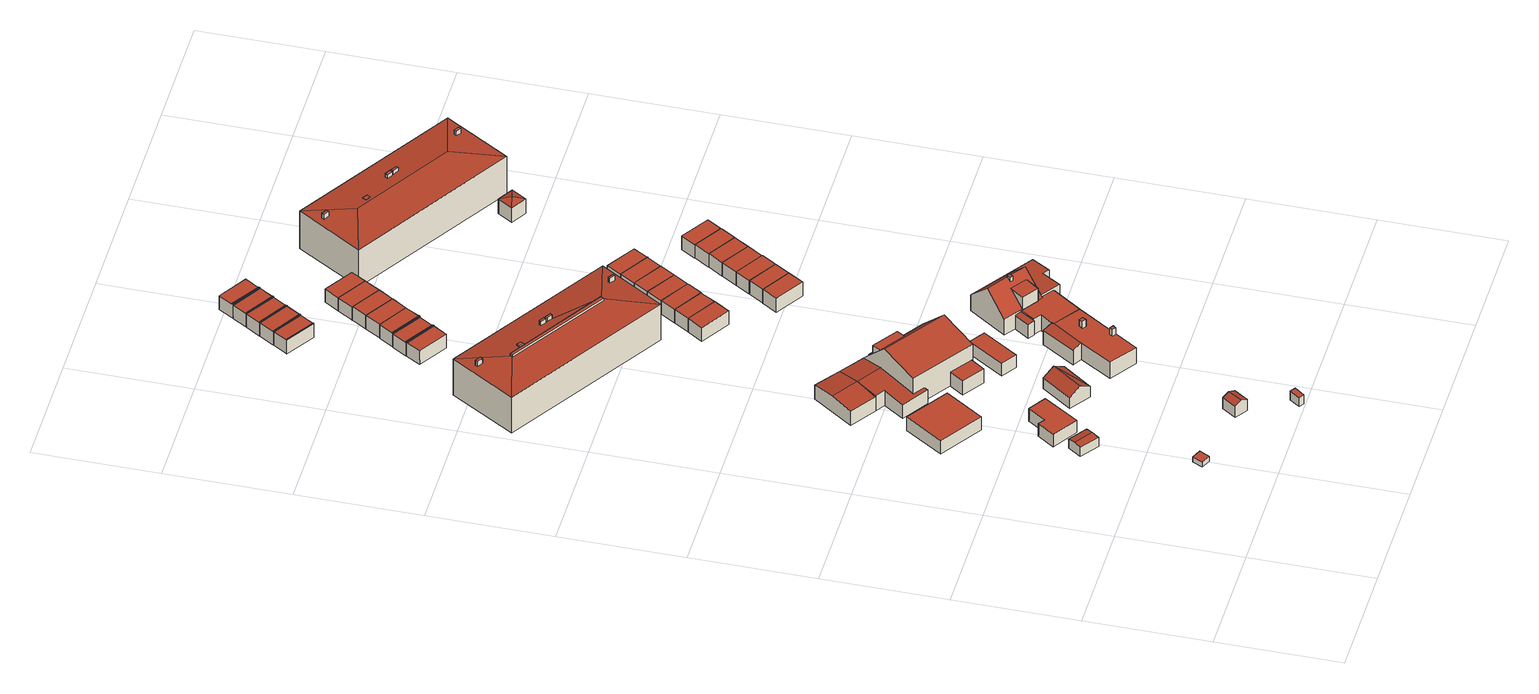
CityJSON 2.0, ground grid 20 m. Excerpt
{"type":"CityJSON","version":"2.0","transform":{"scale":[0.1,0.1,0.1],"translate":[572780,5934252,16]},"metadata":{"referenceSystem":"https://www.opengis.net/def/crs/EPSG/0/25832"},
"CityObjects":{
"building1":{"type":"Building","attributes":{"Grundfläche 2D":"3.061830","Grundhöhe NN":"17.062"},"geometry":[{"type":"Solid","lod":"3","boundaries":[[[[0,1,2,3]],[[4,5,3,2]],[[5,6,0,3]],[[6,7,1,0]],[[7,4,2,1]],[[7,6,5,4]]]],"semantics":{"surfaces":[{"type":"RoofSurface"},{"type":"WallSurface"},{"type":"GroundSurface"}],"values":[[0,1,1,1,1,2]]}}]},
"building2":{"type":"Building","attributes":{"Grundfläche 2D":"9.258958","Grundhöhe NN":"16.976"},"geometry":[{"type":"Solid","lod":"3","boundaries":[[[[8,9,10,11]],[[12,9,8,13]],[[11,10,14,15]],[[13,8,11,15,16]],[[12,13,16,17]],[[14,10,9,12,17]],[[16,15,14,17]]]],"semantics":{"surfaces":[{"type":"RoofSurface"},{"type":"WallSurface"},{"type":"GroundSurface"}],"values":[[0,0,1,1,1,1,2]]}}]},
"building3":{"type":"Building","attributes":{"Grundfläche 2D":"27.267024","Grundhöhe NN":"16.990"},"geometry":[{"type":"Solid","lod":"3","boundaries":[[[[18,19,20,21,22,23]],[[24,25,21,20]],[[25,26,22,21]],[[26,27,23,22]],[[27,28,18,23]],[[28,29,19,18]],[[29,24,20,19]],[[25,24,29,28,27,26]]]],"semantics":{"surfaces":[{"type":"RoofSurface"},{"type":"WallSurface"},{"type":"GroundSurface"}],"values":[[0,1,1,1,1,1,1,2]]}}]},
"building4":{"type":"Building","attributes":{"Grundfläche 2D":"59.867496","Grundhöhe NN":"16.992"},"geometry":[{"type":"Solid","lod":"3","boundaries":[[[[30,31,32,33]],[[34,35,33,32]],[[35,36,30,33]],[[36,37,31,30]],[[37,34,32,31]],[[37,36,35,34]]]],"semantics":{"surfaces":[{"type":"RoofSurface"},{"type":"WallSurface"},{"type":"GroundSurface"}],"values":[[0,1,1,1,1,2]]}}]},
"building5":{"type":"Building","attributes":{"Grundfläche 2D":"6.525096","Grundhöhe NN":"17.092"},"geometry":[{"type":"Solid","lod":"3","boundaries":[[[[38,39,40,41]],[[42,39,38,43]],[[41,40,44,45]],[[43,38,41,45,46]],[[42,43,46,47]],[[44,40,39,42,47]],[[45,44,47,46]]]],"semantics":{"surfaces":[{"type":"RoofSurface"},{"type":"WallSurface"},{"type":"GroundSurface"}],"values":[[0,0,1,1,1,1,2]]}}]},
"building6":{"type":"Building","attributes":{"Grundfläche 2D":"1.936127","Grundhöhe NN":"16.866"},"geometry":[{"type":"Solid","lod":"3","boundaries":[[[[48,49,50,51]],[[52,53,51,50]],[[53,54,48,51]],[[54,55,49,48]],[[55,52,50,49]],[[55,54,53,52]]]],"semantics":{"surfaces":[{"type":"RoofSurface"},{"type":"WallSurface"},{"type":"GroundSurface"}],"values":[[0,1,1,1,1,2]]}}]},
"building7":{"type":"Building","attributes":{"Grundfläche 2D":"39.484507","Grundhöhe NN":"17.016"},"geometry":[{"type":"Solid","lod":"3","boundaries":[[[[56,57,58,59,60]],[[61,57,56,62]],[[60,59,63,64]],[[62,56,60,64,65]],[[61,62,65,66]],[[59,58,57,61,66,63]],[[65,64,63,66]]]],"semantics":{"surfaces":[{"type":"RoofSurface"},{"type":"WallSurface"},{"type":"GroundSurface"}],"values":[[0,0,1,1,1,1,2]]}}]},
"building8":{"type":"Building","attributes":{"Grundfläche 2D":"24.212148","Grundhöhe NN":"16.948"},"geometry":[{"type":"Solid","lod":"3","boundaries":[[[[67,68,69,70]],[[67,70,71]],[[67,71,72]],[[71,70,69,73,74]],[[72,71,74,75]],[[68,67,72,75,76]],[[69,68,76,73]],[[74,73,76,75]]]],"semantics":{"surfaces":[{"type":"RoofSurface"},{"type":"WallSurface"},{"type":"GroundSurface"}],"values":[[0,0,0,1,1,1,1,2]]}}]},
"building9":{"type":"Building","attributes":{"Grundfläche 2D":"189.501461","Grundhöhe NN":"17.000"},"children":["building9-1","building9-2"],"geometry":[{"type":"Solid","lod":"3","boundaries":[[[[77,78,79,80,81,82]],[[82,83,84,77]],[[85,80,62,56]],[[86,87,88,89,85,56,90,91,92]],[[93,94,95,96]],[[80,79,78,97,98]],[[83,82,81,80,85,89,88]],[[99,100,95,94,101,102,84,83,88,87]],[[97,78,77,84,102]],[[90,56,62,65,64]],[[91,90,64,103]],[[92,91,103,104]],[[86,92,104,105]],[[87,86,105,99]],[[62,80,98,65]],[[96,95,100,106]],[[93,96,106,107]],[[94,93,107,101]],[[98,97,102,101,107,106,100,99,105,104,103,64,65]]]],"semantics":{"surfaces":[{"type":"RoofSurface"},{"type":"WallSurface"},{"type":"GroundSurface"}],"values":[[0,0,0,0,0,1,1,1,1,1,1,1,1,1,1,1,1,1,2]]}}]},
"building9-1":{"type":"BuildingInstallation","parents":["building9"],"geometry":[{"type":"MultiSurface","lod":"3","boundaries":[[[108,109,110,111]],[[112,110,109]],[[113,108,111]],[[109,108,113,112]]],"semantics":{"surfaces":[{"type":"RoofSurface"},{"type":"WallSurface"}],"values":[0,1,1,1]}}]},
"building9-2":{"type":"BuildingInstallation","parents":["building9"],"geometry":[{"type":"MultiSurface","lod":"3","boundaries":[[[114,115,116,117]],[[118,119,116,115]],[[119,120,117,116]],[[120,121,114,117]],[[121,118,115,114]],[[118,121,120,119]]],"semantics":{"surfaces":[{"type":"RoofSurface"},{"type":"WallSurface"},{"type":"OuterCeilingSurface"}],"values":[0,1,1,1,1,2]}}]},
"building10":{"type":"Building","attributes":{"Grundfläche 2D":"20.064375","Grundhöhe NN":"17.032"},"geometry":[{"type":"Solid","lod":"3","boundaries":[[[[122,123,124,125]],[[126,127,125,124]],[[127,128,122,125]],[[128,129,123,122]],[[129,126,124,123]],[[129,128,127,126]]]],"semantics":{"surfaces":[{"type":"RoofSurface"},{"type":"WallSurface"},{"type":"GroundSurface"}],"values":[[0,1,1,1,1,2]]}}]},
"building11":{"type":"Building","attributes":{"Grundfläche 2D":"379.219864","Grundhöhe NN":"17.350"},"children":["building11-1","building11-2","building11-3","building11-4","building11-5","building11-6"],"geometry":[{"type":"Solid","lod":"3","boundaries":[[[[130,131,132]],[[131,133,134,135,132]],[[136,134,133,131,130],[137,138,137,133]],[[137,138,137,133]],[[135,134,136]],[[139,140,130,132]],[[140,141,136,130]],[[141,142,135,136]],[[142,139,132,135]],[[142,141,140,139]]]],"semantics":{"surfaces":[{"type":"RoofSurface"},{"type":"WallSurface"},{"type":"GroundSurface"}],"values":[[0,0,0,0,0,1,1,1,1,2]]}}]},
"building11-1":{"type":"BuildingInstallation","parents":["building11"],"geometry":[{"type":"MultiSurface","lod":"3","boundaries":[[[143,144,145,146,147,148]],[[146,145,149,150]],[[151,148,147,146,150,138]],[[143,148,151,137]],[[144,143,137,152]],[[145,144,152,149]]],"semantics":{"surfaces":[{"type":"RoofSurface"},{"type":"WallSurface"}],"values":[0,1,1,1,1,1]}}]},
"building11-2":{"type":"BuildingInstallation","parents":["building11"],"geometry":[{"type":"MultiSurface","lod":"3","boundaries":[[[153,154,155,156,157]],[[158,133,155,154]],[[133,159,156,155]],[[159,134,160,153,157,156]],[[160,161,158,154,153]]],"semantics":{"surfaces":[{"type":"RoofSurface"},{"type":"WallSurface"}],"values":[0,1,1,1,1]}}]},
"building11-3":{"type":"BuildingInstallation","parents":["building11"],"geometry":[{"type":"MultiSurface","lod":"3","boundaries":[[[162,163,164,165]],[[165,164,166,167]],[[162,165,167,168]],[[163,162,168,169]],[[164,163,169,166]]],"semantics":{"surfaces":[{"type":"RoofSurface"},{"type":"WallSurface"}],"values":[0,1,1,1,1]}}]},
"building11-4":{"type":"BuildingInstallation","parents":["building11"],"geometry":[{"type":"MultiSurface","lod":"3","boundaries":[[[170,171,172,173]],[[173,172,174,175]],[[170,173,175,176]],[[171,170,176,177]],[[172,171,177,174]]],"semantics":{"surfaces":[{"type":"RoofSurface"},{"type":"WallSurface"}],"values":[0,1,1,1,1]}}]},
"building11-5":{"type":"BuildingInstallation","parents":["building11"],"geometry":[{"type":"MultiSurface","lod":"3","boundaries":[[[178,179,180,181,182]],[[183,184,180,179]],[[184,185,186,182,181,180]],[[178,182,186,187]],[[187,183,179,178]]],"semantics":{"surfaces":[{"type":"RoofSurface"},{"type":"WallSurface"}],"values":[0,1,1,1,1]}}]},
"building11-6":{"type":"BuildingInstallation","parents":["building11"],"geometry":[{"type":"MultiSurface","lod":"3","boundaries":[[[188,189,190,191]],[[191,190,192,193]],[[188,191,193,194]],[[189,188,194,195]],[[190,189,195,192]]],"semantics":{"surfaces":[{"type":"RoofSurface"},{"type":"WallSurface"}],"values":[0,1,1,1,1]}}]},
"building12":{"type":"Building","attributes":{"Grundfläche 2D":"74.852669","Grundhöhe NN":"17.013"},"children":["building12-1","building12-2"],"geometry":[{"type":"Solid","lod":"3","boundaries":[[[[196,197,198,199,200]],[[199,198,201,202,203,204]],[[201,198,197,205,206]],[[202,201,206,207]],[[203,202,207,208]],[[204,203,208,209]],[[199,204,209,210]],[[200,199,210,211]],[[196,200,211,212]],[[197,196,212,205]],[[211,210,209,208,207,206,205,212]]]],"semantics":{"surfaces":[{"type":"RoofSurface"},{"type":"WallSurface"},{"type":"GroundSurface"}],"values":[[0,0,1,1,1,1,1,1,1,1,2]]}}]},
"building12-1":{"type":"BuildingInstallation","parents":["building12"],"geometry":[{"type":"MultiSurface","lod":"3","boundaries":[[[213,214,215,216,217,218]],[[216,215,219,220]],[[221,218,217,216,220,222]],[[223,214,213,218,221,224]],[[215,214,223,219]]],"semantics":{"surfaces":[{"type":"RoofSurface"},{"type":"WallSurface"}],"values":[0,1,1,1,1]}}]},
"building12-2":{"type":"BuildingInstallation","parents":["building12"],"geometry":[{"type":"MultiSurface","lod":"3","boundaries":[[[225,226,227,228]],[[228,227,229,230]],[[225,228,230,231]],[[226,225,231,232]],[[227,226,232,229]]],"semantics":{"surfaces":[{"type":"RoofSurface"},{"type":"WallSurface"}],"values":[0,1,1,1,1]}}]},
"building13":{"type":"Building","attributes":{"Grundfläche 2D":"15.476779","Grundhöhe NN":"17.359"},"children":["building13-1"],"geometry":[{"type":"Solid","lod":"3","boundaries":[[[[233,234,235,236,237,238]],[[234,233,239,240]],[[236,235,234,240,241]],[[237,236,241,242]],[[233,238,237,242,239]],[[242,241,240,239]]]],"semantics":{"surfaces":[{"type":"RoofSurface"},{"type":"WallSurface"},{"type":"GroundSurface"}],"values":[[0,1,1,1,1,2]]}}]},
"building13-1":{"type":"BuildingInstallation","parents":["building13"],"geometry":[{"type":"MultiSurface","lod":"3","boundaries":[[[243,244,245,246]],[[244,243,233,234]],[[245,244,234,235]],[[246,245,235,238]],[[243,246,238,233]]],"semantics":{"surfaces":[{"type":"RoofSurface"},{"type":"WallSurface"}],"values":[0,1,1,1,1]}}]},
"building14":{"type":"Building","attributes":{"Grundfläche 2D":"15.789356","Grundhöhe NN":"17.408"},"children":["building14-1","building14-2"],"geometry":[{"type":"Solid","lod":"3","boundaries":[[[[247,248,249,250,251,252,234,233]],[[250,249,253,254]],[[255,240,234,252,251,250,254,256]],[[239,233,234,240]],[[253,249,248,247,233,239,257]],[[257,239,240,255,256,254,253]]]],"semantics":{"surfaces":[{"type":"RoofSurface"},{"type":"WallSurface"},{"type":"GroundSurface"}],"values":[[0,1,1,1,1,2]]}}]},
"building14-1":{"type":"BuildingInstallation","parents":["building14"],"geometry":[{"type":"MultiSurface","lod":"3","boundaries":[[[243,258,259,244]],[[233,243,244,234]],[[258,243,233,247]],[[259,258,247,252]],[[244,259,252,234]]],"semantics":{"surfaces":[{"type":"RoofSurface"},{"type":"WallSurface"}],"values":[0,1,1,1,1]}}]},
"building14-2":{"type":"BuildingInstallation","parents":["building14"],"geometry":[{"type":"MultiSurface","lod":"3","boundaries":[[[260,261,262,263]],[[262,261,250,251]],[[261,260,249,250]],[[260,263,248,249]],[[263,262,251,248]]],"semantics":{"surfaces":[{"type":"RoofSurface"},{"type":"WallSurface"}],"values":[0,1,1,1,1]}}]},
"building15":{"type":"Building","attributes":{"Grundfläche 2D":"15.746846","Grundhöhe NN":"17.422"},"children":["building15-1","building15-2"],"geometry":[{"type":"Solid","lod":"3","boundaries":[[[[264,265,266,267,268,269,270,271]],[[265,264,271,270,272,273,274,275]],[[266,265,275,276]],[[277,269,268,267,266,276,278]],[[270,269,277,272]],[[276,275,274,273,272,277,278]]]],"semantics":{"surfaces":[{"type":"RoofSurface"},{"type":"WallSurface"},{"type":"GroundSurface"}],"values":[[0,1,1,1,1,2]]}}]},
"building15-1":{"type":"BuildingInstallation","parents":["building15"],"geometry":[{"type":"MultiSurface","lod":"3","boundaries":[[[279,280,281,282]],[[270,271,279,282]],[[269,270,282,281]],[[280,279,271,268]],[[268,269,281,280]]],"semantics":{"surfaces":[{"type":"RoofSurface"},{"type":"WallSurface"}],"values":[0,1,1,1,1]}}]},
"building15-2":{"type":"BuildingInstallation","parents":["building15"],"geometry":[{"type":"MultiSurface","lod":"3","boundaries":[[[283,284,285,286]],[[283,286,265,266]],[[286,285,264,265]],[[284,283,266,267]],[[285,284,267,264]]],"semantics":{"surfaces":[{"type":"RoofSurface"},{"type":"WallSurface"}],"values":[0,1,1,1,1]}}]},
"building16":{"type":"Building","attributes":{"Grundfläche 2D":"16.352366","Grundhöhe NN":"16.963"},"children":["building16-1"],"geometry":[{"type":"Solid","lod":"3","boundaries":[[[[287,288,289,290,291,292]],[[291,290,289,293,294,295]],[[292,291,295,296]],[[297,288,287,292,296]],[[289,288,297,293]],[[295,294,293,297,296]]]],"semantics":{"surfaces":[{"type":"RoofSurface"},{"type":"WallSurface"},{"type":"GroundSurface"}],"values":[[0,1,1,1,1,2]]}}]},
"building16-1":{"type":"BuildingInstallation","parents":["building16"],"geometry":[{"type":"MultiSurface","lod":"3","boundaries":[[[290,291,292,287]]],"semantics":{"surfaces":[{"type":"RoofSurface"}],"values":[0]}}]},
"building17":{"type":"Building","attributes":{"Grundfläche 2D":"15.848154","Grundhöhe NN":"17.387"},"children":["building17-1"],"geometry":[{"type":"Solid","lod":"3","boundaries":[[[[298,299,300,250,249,301,302]],[[298,302,303,304]],[[254,250,300,299,298,304,305]],[[253,249,250,254]],[[302,301,249,253,306,303]],[[306,253,254,305,304,303]]]],"semantics":{"surfaces":[{"type":"RoofSurface"},{"type":"WallSurface"},{"type":"GroundSurface"}],"values":[[0,1,1,1,1,2]]}}]},
"building17-1":{"type":"BuildingInstallation","parents":["building17"],"geometry":[{"type":"MultiSurface","lod":"3","boundaries":[[[260,307,308,261]],[[307,260,249,301]],[[261,308,300,250]],[[249,260,261,250]],[[308,307,301,300]]],"semantics":{"surfaces":[{"type":"RoofSurface"},{"type":"WallSurface"}],"values":[0,1,1,1,1]}}]},
"building18":{"type":"Building","attributes":{"Grundfläche 2D":"15.748668","Grundhöhe NN":"17.423"},"children":["building18-1","building18-2"],"geometry":[{"type":"Solid","lod":"3","boundaries":[[[[309,310,311,312,313,266,265,314]],[[276,266,313,312,311,315,316,317]],[[265,266,276,275]],[[318,310,309,314,265,275,319]],[[311,310,318,315]],[[319,275,276,317,316,315,318]]]],"semantics":{"surfaces":[{"type":"RoofSurface"},{"type":"WallSurface"},{"type":"GroundSurface"}],"values":[[0,1,1,1,1,2]]}}]},
"building18-1":{"type":"BuildingInstallation","parents":["building18"],"geometry":[{"type":"MultiSurface","lod":"3","boundaries":[[[283,286,320,321]],[[286,283,266,265]],[[321,320,314,313]],[[283,321,313,266]],[[320,286,265,314]]],"semantics":{"surfaces":[{"type":"RoofSurface"},{"type":"WallSurface"}],"values":[0,1,1,1,1]}}]},
"building18-2":{"type":"BuildingInstallation","parents":["building18"],"geometry":[{"type":"MultiSurface","lod":"3","boundaries":[[[322,323,324,325]],[[323,322,310,311]],[[324,323,311,312]],[[325,324,312,309]],[[322,325,309,310]]],"semantics":{"surfaces":[{"type":"RoofSurface"},{"type":"WallSurface"}],"values":[0,1,1,1,1]}}]},
"building19":{"type":"Building","attributes":{"Grundfläche 2D":"15.671722","Grundhöhe NN":"17.025"},"children":["building19-1"],"geometry":[{"type":"Solid","lod":"3","boundaries":[[[[326,292,291,327,328,329,330]],[[331,329,328,327,291,295,332]],[[330,329,331,333]],[[334,296,292,326,330,333]],[[291,292,296,295]],[[333,331,332,295,296,334]]]],"semantics":{"surfaces":[{"type":"RoofSurface"},{"type":"WallSurface"},{"type":"GroundSurface"}],"values":[[0,1,1,1,1,2]]}}]},
"building19-1":{"type":"BuildingInstallation","parents":["building19"],"geometry":[{"type":"MultiSurface","lod":"3","boundaries":[[[327,328,330,326]]],"semantics":{"surfaces":[{"type":"RoofSurface"}],"values":[0]}}]},
"building20":{"type":"Building","attributes":{"Grundfläche 2D":"15.850012","Grundhöhe NN":"17.395"},"geometry":[{"type":"Solid","lod":"3","boundaries":[[[[335,336,337,338,298,302]],[[337,336,339,340]],[[304,298,338,337,340,341]],[[303,302,298,304]],[[339,336,335,302,303,342]],[[342,303,304,341,340,339]]]],"semantics":{"surfaces":[{"type":"RoofSurface"},{"type":"WallSurface"},{"type":"GroundSurface"}],"values":[[0,1,1,1,1,2]]}}]},
"building21":{"type":"Building","attributes":{"Grundfläche 2D":"124.080611","Grundhöhe NN":"16.982"},"children":["building21-1","building21-2"],"geometry":[{"type":"Solid","lod":"3","boundaries":[[[[343,344,345,346,347,348]],[[349,350,351,352,353,354,345,344,343,348,355,356,357,358]],[[359,360,361,362,346,354,363]],[[197,364,365,352,351,350,366,367,357,356,368,369,370]],[[371,372,373,374]],[[372,371,375]],[[376,359,363,353,365,364,377]],[[360,359,376,378]],[[361,360,378,379]],[[362,361,379,380]],[[346,362,380,381]],[[353,363,354]],[[353,352,365]],[[346,345,354]],[[347,346,381,382]],[[355,348,347,382,383]],[[373,356,357,356,355,383,384,374]],[[364,197,205,377]],[[350,349,366]],[[367,366,349,358]],[[367,358,357]],[[356,373,372,368]],[[368,372,385,386,369]],[[370,369,386,206]],[[197,370,206,205]],[[371,374,384,387]],[[375,371,387,388]],[[372,375,388,385]],[[379,378,376,377,205,206,386,385,388,387,384,383,382,381,380]]]],"semantics":{"surfaces":[{"type":"RoofSurface"},{"type":"WallSurface"},{"type":"GroundSurface"}],"values":[[0,0,0,0,0,0,1,1,1,1,1,1,1,1,1,1,1,1,1,1,1,1,1,1,1,1,1,1,2]]}}]},
"building21-1":{"type":"BuildingInstallation","parents":["building21"],"geometry":[{"type":"MultiSurface","lod":"3","boundaries":[[[389,390,391,392,393,394]],[[395,392,391,390,396,344]],[[395,397,393,392]],[[398,389,394,393,397,343]],[[398,396,390,389]]],"semantics":{"surfaces":[{"type":"RoofSurface"},{"type":"WallSurface"}],"values":[0,1,1,1,1]}}]},
"building21-2":{"type":"BuildingInstallation","parents":["building21"],"geometry":[{"type":"MultiSurface","lod":"3","boundaries":[[[399,400,401,402,403]],[[349,350,351,399,403,402,366]],[[400,357,358,367,401]],[[402,401,367,358,349,366]]],"semantics":{"surfaces":[{"type":"RoofSurface"},{"type":"WallSurface"}],"values":[0,1,1,1]}}]},
"building22":{"type":"Building","attributes":{"Grundfläche 2D":"15.748421","Grundhöhe NN":"17.436"},"children":["building22-1","building22-2"],"geometry":[{"type":"Solid","lod":"3","boundaries":[[[[404,405,406,407,408,409,311,310]],[[407,406,410,411]],[[315,311,409,408,407,411,412]],[[310,311,315,318]],[[406,405,404,310,318,413,410]],[[413,318,315,412,411,410]]]],"semantics":{"surfaces":[{"type":"RoofSurface"},{"type":"WallSurface"},{"type":"GroundSurface"}],"values":[[0,1,1,1,1,2]]}}]},
"building22-1":{"type":"BuildingInstallation","parents":["building22"],"geometry":[{"type":"MultiSurface","lod":"3","boundaries":[[[414,415,323,322]],[[323,415,409,311]],[[322,323,311,310]],[[415,414,404,409]],[[414,322,310,404]]],"semantics":{"surfaces":[{"type":"RoofSurface"},{"type":"WallSurface"}],"values":[0,1,1,1,1]}}]},
"building22-2":{"type":"BuildingInstallation","parents":["building22"],"geometry":[{"type":"MultiSurface","lod":"3","boundaries":[[[416,417,418,419]],[[417,416,406,407]],[[418,417,407,408]],[[419,418,408,405]],[[416,419,405,406]]],"semantics":{"surfaces":[{"type":"RoofSurface"},{"type":"WallSurface"}],"values":[0,1,1,1,1]}}]},
"building23":{"type":"Building","attributes":{"Grundfläche 2D":"15.675108","Grundhöhe NN":"16.996"},"children":["building23-1"],"geometry":[{"type":"Solid","lod":"3","boundaries":[[[[330,329,420,421,422,423]],[[329,330,333,331]],[[424,421,420,329,331,425]],[[422,421,424,426]],[[330,423,422,426,427,333]],[[426,424,425,331,333,427]]]],"semantics":{"surfaces":[{"type":"RoofSurface"},{"type":"WallSurface"},{"type":"GroundSurface"}],"values":[[0,1,1,1,1,2]]}}]},
"building23-1":{"type":"BuildingInstallation","parents":["building23"],"geometry":[{"type":"MultiSurface","lod":"3","boundaries":[[[422,423,420,421]]],"semantics":{"surfaces":[{"type":"RoofSurface"}],"values":[0]}}]},
"building24":{"type":"Building","attributes":{"Grundfläche 2D":"15.846616","Grundhöhe NN":"17.435"},"geometry":[{"type":"Solid","lod":"3","boundaries":[[[[428,429,430,431,432,337,336]],[[337,432,431,433,434,340]],[[339,336,337,340]],[[435,436,430,429,428,336,339,437]],[[431,430,436,433]],[[434,433,436,435,437,339,340]]]],"semantics":{"surfaces":[{"type":"RoofSurface"},{"type":"WallSurface"},{"type":"GroundSurface"}],"values":[[0,1,1,1,1,2]]}}]},
"building25":{"type":"Building","attributes":{"Grundfläche 2D":"15.747208","Grundhöhe NN":"17.450"},"children":["building25-1","building25-2"],"geometry":[{"type":"Solid","lod":"3","boundaries":[[[[438,439,440,441,442,443,407,406]],[[407,443,442,441,444,445,411]],[[406,407,411,410]],[[440,439,438,406,410,446]],[[441,440,446,444]],[[411,445,444,446,410]]]],"semantics":{"surfaces":[{"type":"RoofSurface"},{"type":"WallSurface"},{"type":"GroundSurface"}],"values":[[0,1,1,1,1,2]]}}]},
"building25-1":{"type":"BuildingInstallation","parents":["building25"],"geometry":[{"type":"MultiSurface","lod":"3","boundaries":[[[447,448,449,450]],[[440,441,448,447]],[[441,442,449,448]],[[442,439,450,449]],[[439,440,447,450]]],"semantics":{"surfaces":[{"type":"RoofSurface"},{"type":"WallSurface"}],"values":[0,1,1,1,1]}}]},
"building25-2":{"type":"BuildingInstallation","parents":["building25"],"geometry":[{"type":"MultiSurface","lod":"3","boundaries":[[[451,452,417,416]],[[416,417,407,406]],[[452,451,438,443]],[[417,452,443,407]],[[451,416,406,438]]],"semantics":{"surfaces":[{"type":"RoofSurface"},{"type":"WallSurface"}],"values":[0,1,1,1,1]}}]},
"building26":{"type":"Building","attributes":{"Grundfläche 2D":"15.243035","Grundhöhe NN":"16.945"},"children":["building26-1"],"geometry":[{"type":"Solid","lod":"3","boundaries":[[[[453,454,455,456,457,458]],[[456,455,454,459,460]],[[457,456,460,461]],[[462,453,458,457,461,463]],[[454,453,462,459]],[[461,460,459,462,463]]]],"semantics":{"surfaces":[{"type":"RoofSurface"},{"type":"WallSurface"},{"type":"GroundSurface"}],"values":[[0,1,1,1,1,2]]}}]},
"building26-1":{"type":"BuildingInstallation","parents":["building26"],"geometry":[{"type":"MultiSurface","lod":"3","boundaries":[[[457,458,455,456]]],"semantics":{"surfaces":[{"type":"RoofSurface"}],"values":[0]}}]},
"building27":{"type":"Building","attributes":{"Grundfläche 2D":"15.676320","Grundhöhe NN":"17.004"},"children":["building27-1","building27-2"],"geometry":[{"type":"Solid","lod":"3","boundaries":[[[[464,465,466,467,468,422,421]],[[466,469,470,471,426,422,468,467]],[[426,424,421,422]],[[424,472,473,465,464,421]],[[473,469,466,465]],[[424,426,471,470,469,473,472]]]],"semantics":{"surfaces":[{"type":"RoofSurface"},{"type":"WallSurface"},{"type":"GroundSurface"}],"values":[[0,1,1,1,1,2]]}}]},
"building27-1":{"type":"BuildingInstallation","parents":["building27"],"geometry":[{"type":"MultiSurface","lod":"3","boundaries":[[[466,467,464,465]]],"semantics":{"surfaces":[{"type":"RoofSurface"}],"values":[0]}}]},
"building27-2":{"type":"BuildingInstallation","parents":["building27"],"geometry":[{"type":"MultiSurface","lod":"3","boundaries":[[[422,421,468]]],"semantics":{"surfaces":[{"type":"RoofSurface"}],"values":[0]}}]},
"building28":{"type":"Building","attributes":{"Grundfläche 2D":"15.845981","Grundhöhe NN":"17.472"},"geometry":[{"type":"Solid","lod":"3","boundaries":[[[[474,431,430,475,476,477]],[[430,431,478,479]],[[480,476,475,430,479,481]],[[482,474,477,476,480,483]],[[431,474,482,478]],[[482,483,480,481,479,478]]]],"semantics":{"surfaces":[{"type":"RoofSurface"},{"type":"WallSurface"},{"type":"GroundSurface"}],"values":[[0,1,1,1,1,2]]}}]},
"building29":{"type":"Building","attributes":{"Grundfläche 2D":"15.701886","Grundhöhe NN":"17.424"},"children":["building29-1"],"geometry":[{"type":"Solid","lod":"3","boundaries":[[[[484,485,486,441,440,487]],[[444,441,486,485,488,489]],[[440,441,444,446]],[[484,487,440,446,490]],[[485,484,490,488]],[[444,489,488,490,446]]]],"semantics":{"surfaces":[{"type":"RoofSurface"},{"type":"WallSurface"},{"type":"GroundSurface"}],"values":[[0,1,1,1,1,2]]}}]},
"building29-1":{"type":"BuildingInstallation","parents":["building29"],"geometry":[{"type":"MultiSurface","lod":"3","boundaries":[[[491,492,448,447]],[[440,447,448,441]],[[487,486,492,491]],[[486,441,448,492]],[[440,487,491,447]]],"semantics":{"surfaces":[{"type":"RoofSurface"},{"type":"WallSurface"}],"values":[0,1,1,1,1]}}]},
"building30":{"type":"Building","attributes":{"Grundfläche 2D":"15.404146","Grundhöhe NN":"17.014"},"children":["building30-1","building30-2"],"geometry":[{"type":"Solid","lod":"3","boundaries":[[[[493,457,456,494,495,496,497,498]],[[499,496,495,494,456,500,501,502]],[[497,496,499,503]],[[504,457,493,498,497,503,505]],[[456,457,504,500]],[[503,499,502,501,500,504,505]]]],"semantics":{"surfaces":[{"type":"RoofSurface"},{"type":"WallSurface"},{"type":"GroundSurface"}],"values":[[0,1,1,1,1,2]]}}]},
"building30-1":{"type":"BuildingInstallation","parents":["building30"],"geometry":[{"type":"MultiSurface","lod":"3","boundaries":[[[457,456,494,493]]],"semantics":{"surfaces":[{"type":"RoofSurface"}],"values":[0]}}]},
"building30-2":{"type":"BuildingInstallation","parents":["building30"],"geometry":[{"type":"MultiSurface","lod":"3","boundaries":[[[497,498,495,496]]],"semantics":{"surfaces":[{"type":"RoofSurface"}],"values":[0]}}]},
"building31":{"type":"Building","attributes":{"Grundfläche 2D":"15.678421","Grundhöhe NN":"17.053"},"children":["building31-1","building31-2"],"geometry":[{"type":"Solid","lod":"3","boundaries":[[[[506,507,508,509,466,465]],[[466,509,508,510,511,512]],[[465,466,512,513]],[[514,507,506,465,513]],[[508,507,514,510]],[[512,511,510,514,513]]]],"semantics":{"surfaces":[{"type":"RoofSurface"},{"type":"WallSurface"},{"type":"GroundSurface"}],"values":[[0,1,1,1,1,2]]}}]},
"building31-1":{"type":"BuildingInstallation","parents":["building31"],"geometry":[{"type":"MultiSurface","lod":"3","boundaries":[[[508,509,506,507]]],"semantics":{"surfaces":[{"type":"RoofSurface"}],"values":[0]}}]},
"building31-2":{"type":"BuildingInstallation","parents":["building31"]},
"building32":{"type":"Building","attributes":{"Grundfläche 2D":"15.645509","Grundhöhe NN":"17.463"},"geometry":[{"type":"Solid","lod":"3","boundaries":[[[[476,515,516,517,474,477]],[[476,477,474,482,483,480]],[[518,516,515,476,480,519]],[[517,516,518,520]],[[474,517,520,482]],[[482,520,518,519,480,483]]]],"semantics":{"surfaces":[{"type":"RoofSurface"},{"type":"WallSurface"},{"type":"GroundSurface"}],"values":[[0,1,1,1,1,2]]}}]},
"building33":{"type":"Building","attributes":{"Grundfläche 2D":"15.400896","Grundhöhe NN":"16.997"},"children":["building33-1","building33-2"],"geometry":[{"type":"Solid","lod":"3","boundaries":[[[[521,497,496,522,523,524,525]],[[524,523,522,496,499,526,527]],[[525,524,527,528]],[[503,497,521,525,528]],[[496,497,503,499]],[[527,526,499,503,528]]]],"semantics":{"surfaces":[{"type":"RoofSurface"},{"type":"WallSurface"},{"type":"GroundSurface"}],"values":[[0,1,1,1,1,2]]}}]},
"building33-1":{"type":"BuildingInstallation","parents":["building33"],"geometry":[{"type":"MultiSurface","lod":"3","boundaries":[[[525,523,524]]],"semantics":{"surfaces":[{"type":"RoofSurface"}],"values":[0]}}]},
"building33-2":{"type":"BuildingInstallation","parents":["building33"],"geometry":[{"type":"MultiSurface","lod":"3","boundaries":[[[497,496,522,521]]],"semantics":{"surfaces":[{"type":"RoofSurface"}],"values":[0]}}]},
"building34":{"type":"Building","attributes":{"Grundfläche 2D":"15.677740","Grundhöhe NN":"17.084"},"children":["building34-1","building34-2"],"geometry":[{"type":"Solid","lod":"3","boundaries":[[[[529,530,531,532,533,508,507,534]],[[530,529,534,507,514,535,536]],[[531,530,536,537]],[[538,510,508,533,532,531,537,539]],[[507,508,510,514]],[[510,538,539,537,536,535,514]]]],"semantics":{"surfaces":[{"type":"RoofSurface"},{"type":"WallSurface"},{"type":"GroundSurface"}],"values":[[0,1,1,1,1,2]]}}]},
"building34-1":{"type":"BuildingInstallation","parents":["building34"],"geometry":[{"type":"MultiSurface","lod":"3","boundaries":[[[508,507,534,533]]],"semantics":{"surfaces":[{"type":"RoofSurface"}],"values":[0]}}]},
"building34-2":{"type":"BuildingInstallation","parents":["building34"],"geometry":[{"type":"MultiSurface","lod":"3","boundaries":[[[532,529,530,531]]],"semantics":{"surfaces":[{"type":"RoofSurface"}],"values":[0]}}]},
"building35":{"type":"Building","attributes":{"Grundfläche 2D":"15.406105","Grundhöhe NN":"16.998"},"children":["building35-1","building35-2"],"geometry":[{"type":"Solid","lod":"3","boundaries":[[[[540,541,542,543,544,525,524,545]],[[541,540,545,524,527,546,547]],[[542,541,547,548]],[[525,544,543,542,548,528]],[[524,525,528,527]],[[528,548,547,546,527]]]],"semantics":{"surfaces":[{"type":"RoofSurface"},{"type":"WallSurface"},{"type":"GroundSurface"}],"values":[[0,1,1,1,1,2]]}}]},
"building35-1":{"type":"BuildingInstallation","parents":["building35"],"geometry":[{"type":"MultiSurface","lod":"3","boundaries":[[[540,541,542,543]]],"semantics":{"surfaces":[{"type":"RoofSurface"}],"values":[0]}}]},
"building35-2":{"type":"BuildingInstallation","parents":["building35"],"geometry":[{"type":"MultiSurface","lod":"3","boundaries":[[[525,524,545,544]]],"semantics":{"surfaces":[{"type":"RoofSurface"}],"values":[0]}}]},
"building36":{"type":"Building","attributes":{"Grundfläche 2D":"15.290619","Grundhöhe NN":"17.071"},"children":["building36-1"],"geometry":[{"type":"Solid","lod":"3","boundaries":[[[[549,550,551,531,530,552]],[[531,551,550,553,554,537]],[[530,531,537,536]],[[549,552,530,536,555]],[[550,549,555,553]],[[537,554,553,555,536]]]],"semantics":{"surfaces":[{"type":"RoofSurface"},{"type":"WallSurface"},{"type":"GroundSurface"}],"values":[[0,1,1,1,1,2]]}}]},
"building36-1":{"type":"BuildingInstallation","parents":["building36"],"geometry":[{"type":"MultiSurface","lod":"3","boundaries":[[[530,552,551,531]]],"semantics":{"surfaces":[{"type":"RoofSurface"}],"values":[0]}}]},
"building37":{"type":"Building","attributes":{"Grundfläche 2D":"15.402689","Grundhöhe NN":"16.998"},"children":["building37-1","building37-2"],"geometry":[{"type":"Solid","lod":"3","boundaries":[[[[556,542,541,557,558,559,560,561]],[[548,542,556,561,560,562,563,564]],[[541,542,548,547]],[[565,559,558,557,541,547,566]],[[560,559,565,562]],[[547,548,564,563,562,565,566]]]],"semantics":{"surfaces":[{"type":"RoofSurface"},{"type":"WallSurface"},{"type":"GroundSurface"}],"values":[[0,1,1,1,1,2]]}}]},
"building37-1":{"type":"BuildingInstallation","parents":["building37"],"geometry":[{"type":"MultiSurface","lod":"3","boundaries":[[[542,541,557,556]]],"semantics":{"surfaces":[{"type":"RoofSurface"}],"values":[0]}}]},
"building37-2":{"type":"BuildingInstallation","parents":["building37"],"geometry":[{"type":"MultiSurface","lod":"3","boundaries":[[[558,559,560,561]]],"semantics":{"surfaces":[{"type":"RoofSurface"}],"values":[0]}}]},
"building38":{"type":"Building","attributes":{"Grundfläche 2D":"15.399111","Grundhöhe NN":"16.998"},"children":["building38-1","building38-2"],"geometry":[{"type":"Solid","lod":"3","boundaries":[[[[567,568,569,570,571,560,559,572]],[[562,560,571,570,569,573,574]],[[559,560,562,565]],[[575,576,568,567,572,559,565,577]],[[569,568,576,573]],[[577,565,562,574,573,576,575]]]],"semantics":{"surfaces":[{"type":"RoofSurface"},{"type":"WallSurface"},{"type":"GroundSurface"}],"values":[[0,1,1,1,1,2]]}}]},
"building38-1":{"type":"BuildingInstallation","parents":["building38"],"geometry":[{"type":"MultiSurface","lod":"3","boundaries":[[[569,570,567,568]]],"semantics":{"surfaces":[{"type":"RoofSurface"}],"values":[0]}}]},
"building38-2":{"type":"BuildingInstallation","parents":["building38"],"geometry":[{"type":"MultiSurface","lod":"3","boundaries":[[[560,559,572,571]]],"semantics":{"surfaces":[{"type":"RoofSurface"}],"values":[0]}}]},
"building39":{"type":"Building","attributes":{"Grundfläche 2D":"15.405728","Grundhöhe NN":"16.963"},"children":["building39-1","building39-2"],"geometry":[{"type":"Solid","lod":"3","boundaries":[[[[578,579,580,581,582,569,568,583]],[[579,578,583,568,576,584]],[[580,579,584,585]],[[586,573,569,582,581,580,585,587]],[[568,569,573,576]],[[587,585,584,576,573,586]]]],"semantics":{"surfaces":[{"type":"RoofSurface"},{"type":"WallSurface"},{"type":"GroundSurface"}],"values":[[0,1,1,1,1,2]]}}]},
"building39-1":{"type":"BuildingInstallation","parents":["building39"],"geometry":[{"type":"MultiSurface","lod":"3","boundaries":[[[580,581,578,579]]],"semantics":{"surfaces":[{"type":"RoofSurface"}],"values":[0]}}]},
"building39-2":{"type":"BuildingInstallation","parents":["building39"],"geometry":[{"type":"MultiSurface","lod":"3","boundaries":[[[583,582,569,568]]],"semantics":{"surfaces":[{"type":"RoofSurface"}],"values":[0]}}]},
"building40":{"type":"Building","attributes":{"Grundfläche 2D":"378.729569","Grundhöhe NN":"17.584"},"children":["building40-1","building40-2","building40-3","building40-4","building40-5"],"geometry":[{"type":"Solid","lod":"3","boundaries":[[[[588,589,590,591]],[[589,592,590]],[[588,591,593]],[[589,588,593,592]],[[594,595,591,590]],[[595,596,593,591]],[[596,597,592,593]],[[597,594,590,592]],[[597,596,595,594]]]],"semantics":{"surfaces":[{"type":"RoofSurface"},{"type":"WallSurface"},{"type":"GroundSurface"}],"values":[[0,0,0,0,1,1,1,1,2]]}}]},
"building40-1":{"type":"BuildingInstallation","parents":["building40"],"geometry":[{"type":"MultiSurface","lod":"3","boundaries":[[[598,599,600,601]],[[602,603,601,600]],[[603,604,598,601]],[[599,598,604,605]],[[600,599,605,602]]],"semantics":{"surfaces":[{"type":"RoofSurface"},{"type":"WallSurface"}],"values":[0,1,1,1,1]}}]},
"building40-2":{"type":"BuildingInstallation","parents":["building40"],"geometry":[{"type":"MultiSurface","lod":"3","boundaries":[[[606,607,608,609]],[[609,608,610,611]],[[606,609,611,612]],[[607,606,612,613]],[[608,607,613,610]]],"semantics":{"surfaces":[{"type":"RoofSurface"},{"type":"WallSurface"}],"values":[0,1,1,1,1]}}]},
"building40-3":{"type":"BuildingInstallation","parents":["building40"],"geometry":[{"type":"MultiSurface","lod":"3","boundaries":[[[614,615,616,617]],[[618,619,617,616]],[[614,617,619,620]],[[615,614,620,621]],[[621,618,616,615]]],"semantics":{"surfaces":[{"type":"RoofSurface"},{"type":"WallSurface"}],"values":[0,1,1,1,1]}}]},
"building40-4":{"type":"BuildingInstallation","parents":["building40"],"geometry":[{"type":"MultiSurface","lod":"3","boundaries":[[[622,623,624,625]],[[625,624,626,627]],[[622,625,627,628]],[[623,622,628,629]],[[624,623,629,626]]],"semantics":{"surfaces":[{"type":"RoofSurface"},{"type":"WallSurface"}],"values":[0,1,1,1,1]}}]},
"building40-5":{"type":"BuildingInstallation","parents":["building40"],"geometry":[{"type":"MultiSurface","lod":"3","boundaries":[[[630,631,632,633]],[[633,632,634,635]],[[630,633,635,636]],[[631,630,636,637]],[[632,631,637,634]]],"semantics":{"surfaces":[{"type":"RoofSurface"},{"type":"WallSurface"}],"values":[0,1,1,1,1]}}]},
"building41":{"type":"Building","attributes":{"Grundfläche 2D":"8.337677","Grundhöhe NN":"17.230"},"geometry":[{"type":"Solid","lod":"3","boundaries":[[[[638,639,640]],[[638,641,639]],[[638,640,642]],[[638,642,641]],[[643,644,640,639]],[[644,645,642,640]],[[645,646,641,642]],[[646,643,639,641]],[[646,645,644,643]]]],"semantics":{"surfaces":[{"type":"RoofSurface"},{"type":"WallSurface"},{"type":"GroundSurface"}],"values":[[0,0,0,0,1,1,1,1,2]]}}]}
},
"vertices":[
[185,113,21],[200,106,21],[208,122,21],[193,129,21],[208,122,11],[193,129,11],[185,113,11],[200,106,11],
[202,284,29],[173,304,29],[166,294,27],[195,273,27],[181,315,27],[210,295,27],[166,294,10],[195,273,10],[210,295,10],[181,315,10],
[178,338,34],[218,312,34],[255,369,34],[227,387,34],[207,358,34],[197,365,34],[255,369,10],[227,387,10],[207,358,10],[197,365,10],[178,338,10],[218,312,10],
[190,450,35],[230,512,36],[162,557,36],[122,495,35],[162,557,10],[122,495,10],[190,450,10],[230,512,10],
[333,109,37],[319,86,37],[328,80,32],[343,103,32],[308,93,32],[323,116,32],[328,80,11],[343,103,11],[323,116,11],[308,93,11],
[377,19,26],[369,25,26],[357,8,26],[365,3,26],[357,8,9],[365,3,9],[377,19,9],[369,25,9],
[217,646,42],[176,673,42],[175,672,42],[153,640,37],[194,612,37],[199,706,37],[239,678,37],[153,640,10],[194,612,10],[239,678,10],[199,706,10],
[323,373,41],[306,385,29],[271,336,29],[288,324,41],[304,313,29],[339,361,29],[271,336,9],[304,313,9],[339,361,9],[306,385,9],
[348,546,84],[374,585,37],[288,643,37],[277,651,37],[256,620,75],[251,612,84],[216,560,66],[313,494,66],[256,620,42],[230,542,36],[234,548,36],[216,560,36],[251,612,41],[194,612,39],[210,602,39],[188,569,36],[296,473,37],[311,495,37],[277,519,37],[261,496,37],[374,585,10],[277,651,10],[234,548,10],[277,519,10],[311,495,10],[313,494,10],[210,602,10],[188,569,10],[230,542,10],[261,496,10],[296,473,10],
[321,611,61],[281,638,61],[273,625,61],[313,598,61],[281,638,45],[321,611,45],
[291,647,33],[288,643,33],[299,636,33],[302,640,33],[288,643,31],[299,636,31],[302,640,31],[291,647,31],
[380,493,34],[356,509,34],[318,451,34],[342,435,34],[318,451,10],[342,435,10],[380,493,10],[356,509,10],
[336,1063,83],[254,1044,91],[271,958,83],[254,1045,91],[93,1140,91],[10,1120,83],[75,1225,83],[194,1105,88],[187,1112,88],[271,958,14],[336,1063,14],[75,1225,14],[10,1120,14],
[194,1105,95],[195,1104,95],[197,1108,95],[188,1113,95],[187,1112,95],[186,1110,95],[197,1108,88],[188,1113,88],[186,1110,88],[195,1104,88],
[92,1139,94],[251,1040,94],[254,1045,94],[95,1143,94],[93,1140,94],[251,1040,90],[95,1143,90],[92,1139,90],[99,1134,90],
[127,1135,92],[120,1140,92],[117,1135,92],[124,1130,92],[117,1135,90],[124,1130,90],[127,1135,89],[120,1140,89],
[307,1040,95],[299,1045,95],[297,1042,95],[305,1037,95],[297,1042,86],[305,1037,85],[307,1040,85],[299,1045,86],
[177,1120,95],[175,1117,95],[183,1111,95],[185,1114,95],[186,1115,95],[175,1117,88],[183,1111,88],[185,1114,88],[186,1115,88],[177,1120,88],
[66,1189,95],[64,1185,95],[73,1180,95],[75,1184,95],[73,1180,86],[75,1184,86],[66,1189,85],[64,1185,85],
[394,265,40],[460,368,40],[417,396,42],[383,346,42],[351,294,42],[416,397,42],[418,399,42],[403,409,37],[368,355,38],[460,368,10],[416,397,10],[418,399,10],[403,409,10],[368,355,10],[383,346,10],[351,294,10],[394,265,10],
[419,357,54],[417,353,54],[423,349,54],[426,355,54],[422,357,54],[421,359,54],[423,349,41],[426,355,41],[421,359,41],[422,357,41],[417,353,41],[419,357,41],
[416,302,53],[420,307,53],[414,311,53],[411,306,53],[414,311,40],[411,306,40],[416,302,40],[420,307,40],
[192,1285,40],[145,1314,40],[144,1312,40],[130,1290,40],[177,1261,40],[191,1283,40],[192,1285,14],[145,1314,14],[130,1290,14],[177,1261,14],
[192,1285,41],[145,1314,41],[144,1312,41],[191,1283,41],
[192,1286,40],[206,1308,40],[207,1309,40],[160,1338,40],[159,1337,40],[145,1315,40],[207,1309,14],[160,1338,14],[145,1315,14],[159,1337,14],[206,1308,14],
[192,1286,41],[145,1315,41],
[207,1309,41],[160,1338,41],[159,1337,41],[206,1308,41],
[167,1480,40],[168,1481,40],[122,1510,40],[121,1509,40],[107,1487,40],[106,1486,40],[153,1457,40],[154,1458,40],[153,1457,14],[154,1458,14],[167,1480,14],[168,1481,14],[122,1510,14],[106,1486,14],[107,1487,14],
[154,1458,41],[107,1487,41],[106,1486,41],[153,1457,41],
[122,1510,41],[121,1509,41],[167,1480,41],[168,1481,41],
[303,923,36],[288,900,36],[335,871,36],[350,894,36],[351,896,36],[304,925,36],[335,871,10],[350,894,10],[351,896,10],[304,925,10],[288,900,10],
[175,1362,40],[174,1361,40],[161,1339,40],[208,1310,40],[222,1334,40],[222,1334,14],[175,1362,14],[174,1361,14],[208,1310,14],
[208,1310,41],[161,1339,41],
[183,1505,40],[183,1506,40],[137,1535,40],[136,1534,40],[122,1511,40],[169,1482,40],[137,1535,14],[136,1534,14],[122,1511,14],[183,1506,14],[169,1482,14],
[169,1482,41],[122,1511,41],
[183,1506,41],[137,1535,41],[136,1534,41],[183,1505,41],
[318,947,36],[364,918,36],[365,920,36],[366,920,36],[319,949,36],[366,920,10],[365,920,10],[319,949,10],[318,947,10],
[237,1357,40],[237,1358,40],[190,1387,40],[176,1363,40],[237,1358,14],[190,1387,14],[176,1363,14],[237,1357,14],
[464,479,76],[468,476,76],[493,459,76],[514,490,40],[453,532,40],[432,501,76],[463,432,39],[463,433,40],[464,433,40],[472,428,40],[473,430,43],[474,431,44],[410,470,40],[437,452,40],[439,450,40],[438,449,39],[503,409,44],[524,440,42],[534,433,42],[554,463,40],[473,430,44],[493,416,40],[473,430,40],[463,432,40],[438,449,40],[422,428,40],[433,420,40],[416,397,40],[411,434,36],[422,428,37],[437,452,37],[428,458,36],[421,427,37],[503,409,10],[493,416,10],[524,440,10],[534,433,10],[554,463,10],[514,490,10],[453,532,10],[410,470,10],[428,458,10],[422,428,10],[433,420,10],[411,434,10],[421,427,10],
[461,474,79],[465,471,79],[468,476,79],[469,477,79],[464,480,79],[464,479,79],[469,477,75],[465,471,70],[464,480,75],[461,474,70],
[479,455,65],[454,472,65],[438,449,64],[463,432,64],[464,433,64],
[184,1507,40],[198,1529,40],[198,1530,40],[152,1559,40],[151,1558,40],[137,1536,40],[198,1530,14],[152,1559,14],[137,1536,14],[184,1507,14],
[184,1507,41],[137,1536,41],
[198,1530,41],[152,1559,41],[151,1558,41],[198,1529,41],
[380,943,36],[381,945,36],[334,973,36],[333,972,36],[381,945,10],[380,943,10],[334,973,10],[333,972,10],
[238,1359,40],[252,1381,40],[252,1382,40],[205,1411,40],[205,1410,40],[205,1411,14],[205,1410,14],[252,1381,14],[252,1382,14],[238,1359,14],
[199,1531,40],[213,1553,40],[214,1554,40],[167,1583,40],[166,1582,40],[152,1560,40],[167,1583,14],[166,1582,14],[214,1554,14],
[214,1554,41],[167,1583,41],[166,1582,41],[213,1553,41],
[199,1531,41],[152,1560,41],
[380,810,36],[426,781,36],[441,805,36],[441,806,36],[395,834,36],[395,833,36],[426,781,9],[441,806,9],[395,834,9],[380,810,9],[395,833,9],
[395,968,36],[396,969,36],[349,998,36],[348,996,36],[334,974,36],[349,998,10],[348,996,10],[334,974,10],[395,968,10],[396,969,10],
[220,1436,40],[253,1383,40],[267,1407,40],[221,1436,40],[205,1411,15],[252,1382,15],[267,1407,15],[253,1383,15],[220,1436,15],[221,1436,15],
[229,1579,40],[182,1608,40],[168,1585,40],[214,1556,40],[182,1608,14],[168,1585,14],[229,1579,14],
[214,1556,41],[168,1585,41],
[396,835,36],[442,807,36],[456,829,36],[456,830,36],[410,858,36],[410,857,36],[456,830,10],[441,806,10],[442,807,10],[456,829,10],[410,858,10],[395,834,10],[396,835,10],
[410,992,36],[411,993,36],[364,1022,36],[363,1020,36],[364,1022,11],[363,1020,11],[349,998,11],[396,969,11],[411,993,11],
[268,1408,40],[282,1431,40],[235,1460,40],[282,1431,15],[268,1408,15],[235,1460,15],
[411,860,36],[457,831,36],[471,853,36],[471,854,36],[425,882,36],[457,831,10],[471,854,10],[425,882,10],
[425,1016,36],[426,1017,36],[379,1046,36],[378,1045,36],[364,1023,36],[411,994,36],[411,994,11],[426,1017,11],[379,1046,11],[364,1023,11],[378,1045,11],
[485,877,36],[486,879,36],[441,907,36],[440,906,36],[426,884,36],[472,856,36],[472,856,10],[486,879,10],[441,907,10],
[440,1041,36],[393,1070,36],[379,1047,36],[426,1018,36],[393,1070,11],[379,1047,11],[440,1041,11],
[441,908,36],[487,880,36],[500,902,36],[501,903,36],[456,931,36],[455,930,36],[456,931,10],[455,930,10],[441,908,10],[501,903,10],[487,880,10],
[516,926,36],[516,928,36],[471,956,36],[470,955,36],[456,932,36],[502,904,36],[471,956,10],[456,932,10],[516,926,10],[516,928,10],[502,904,10],
[531,951,36],[531,952,36],[486,980,36],[485,979,36],[471,957,36],[517,929,36],[531,952,10],[486,980,10],[471,957,10],[485,979,10],
[522,1345,95],[363,1442,95],[279,1420,88],[540,1260,88],[344,1526,88],[605,1366,88],[279,1420,16],[540,1260,16],[605,1366,16],[344,1526,16],
[457,1415,99],[455,1411,99],[464,1406,99],[466,1409,99],[464,1406,92],[466,1409,92],[457,1415,92],[455,1411,92],
[335,1490,99],[333,1486,99],[341,1481,99],[343,1485,99],[341,1481,90],[343,1485,90],[335,1490,89],[333,1486,89],
[455,1416,99],[446,1421,99],[443,1417,99],[452,1412,99],[443,1417,92],[452,1412,92],[455,1416,92],[446,1421,92],
[393,1431,95],[396,1436,95],[389,1441,95],[385,1435,95],[389,1441,93],[385,1435,94],[393,1431,94],[396,1436,93],
[568,1347,99],[565,1343,99],[574,1338,99],[576,1342,99],[574,1338,89],[576,1342,89],[568,1347,91],[565,1343,91],
[503,1242,45],[483,1238,40],[508,1223,40],[498,1262,40],[523,1247,40],[483,1238,12],[508,1223,12],[523,1247,12],[498,1262,12]
]}
